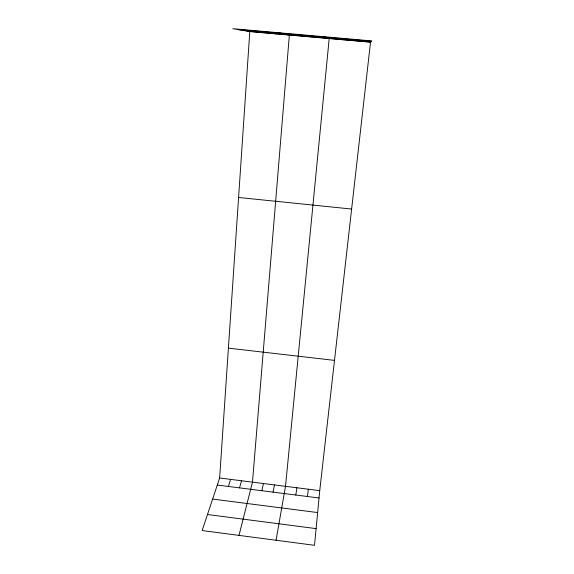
<?xml version="1.0" encoding="UTF-8"?>
<svg xmlns="http://www.w3.org/2000/svg" width="574" height="574" viewBox="0 0 574 574"><rect width="100%" height="100%" fill="white"/><g stroke="black" fill="none" stroke-linecap="round" stroke-linejoin="round"><path stroke-width="0.86" d="M219.634 477.991L249.798 31.57L232.829 28.7L371.852 40.926L370.524 42.203L319.74 490.655L314.509 545.3L202.148 530.555L219.634 477.991L319.74 490.655M307.42 496.503L308.31 489.213M295.818 495.025L296.894 487.764M276.065 540.256L285.508 486.329L329.196 38.566L324.217 36.736M273.03 492.133L274.48 484.93M261.837 490.705L263.473 483.538M238.992 535.391L252.481 482.146L289.361 35.057L278.347 32.704M239.523 487.871L241.511 480.761M228.395 486.458L230.561 479.376M238.095 29.59L371.435 41.321M243.089 30.436L371.048 41.694M247.566 31.197L370.696 42.031M249.798 31.57L370.524 42.203M238.583 197.478L351.625 209.044M228.409 348.145L334.491 360.379M217.288 485.044L319.036 497.981M212.617 499.079L317.644 512.56M207.487 514.519L316.109 528.618M260.983 32.374L262.957 32.732M274.437 33.557L276.144 33.888M301.429 35.932L302.613 36.219M314.968 37.131L315.887 37.389M342.563 39.556L342.936 39.771"/></g></svg>
